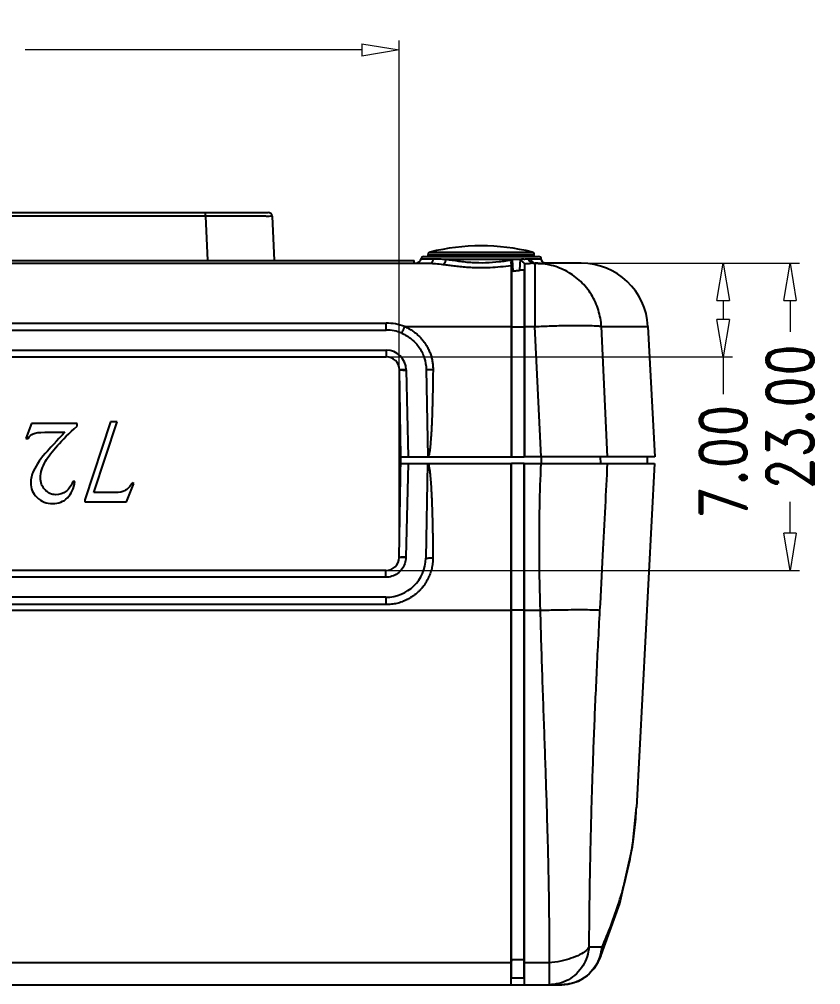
# Model space of a CAD drawing. Header units: millimetres. Extents: x 3559 to 4719, y 1270 to 1649.
# Drawn here: x 4256.2 to 4316.2, y 1577.1 to 1649.3 of the extents above; entities that cross this region are included whole.
import ezdxf

# ---------------------------------------------------------------- set-up
doc = ezdxf.new("R2010")
doc.units = ezdxf.units.MM
doc.layers.get('0').update_dxf_attribs({"linetype": 'CONTINUOUS'})
doc.layers.get('Defpoints').update_dxf_attribs({"linetype": 'CONTINUOUS'})
for name, color, linetype in [('02___PRT_ALL_AXES', 7, 'CONTINUOUS'), ('03___PRT_ALL_CURVES', 7, 'CONTINUOUS'), ('06___PRT_ALL_SURFS', 7, 'CONTINUOUS')]:
    doc.layers.add(name, color=color, linetype=linetype)
doc.layers.add('dim', color=3, linetype='CONTINUOUS', lineweight=9)
doc.styles.add('longtou', font='romand.shx', dxfattribs={"width": 0.8, "bigfont": 'fangsong.shx'})
doc.dimstyles.new('YanXiu', dxfattribs={"dimtxt": 2.5, "dimasz": 2.2, "dimexe": 1, "dimexo": 0, "dimgap": 0.66, "dimtad": 0, "dimzin": 0, "dimdsep": 46, "dimtxsty": 'longtou', "dimblk": 'CLOSEDBLANK', "dimcen": 0, "dimclrd": 3, "dimclre": 3, "dimclrt": 7, "dimadec": 0, "dimazin": 0, "dimtfac": 1, "dimtdec": 4, "dimtofl": 0, "dimtmove": 0, "dimatfit": 3, "dimldrblk": 'CLOSEDBLANK', "dimfxl": 0, "dimtolj": 1, "dimtzin": 0, "dimlwd": 0, "dimlwe": 0, "dimarcsym": 0})

# ---------------------------------------------------------------- blocks, each defined once
blk = doc.blocks.new('_ClosedBlank')
at = {"color": 0, "linetype": 'ByBlock', "lineweight": -2}
for p, q in [((-1, 0.167), (0, 0)), ((-1, 0.167), (-1, -0.167)), ((0, 0), (-1, -0.167))]:
    blk.add_line(p, q, dxfattribs=at)
blk = doc.blocks.new('*D48')
at = {"layer": 'Defpoints', "color": 0}
for p in [(4214.904, 1647.029), (4214.904, 1609.053), (4284.641, 1609.053)]:
    blk.add_point(p, dxfattribs=at)
at = {"layer": 'dim', "color": 3, "lineweight": 5}
for p, q in [((4214.904, 1609.053), (4214.904, 1647.728)), ((4284.641, 1609.053), (4284.641, 1647.728)), ((4217.704, 1647.029), (4243.902, 1647.029)), ((4281.841, 1647.029), (4256.635, 1647.029))]:
    blk.add_line(p, q, dxfattribs=at)
at = {"layer": 'dim', "color": 3, "lineweight": 5, "xscale": 2.8, "yscale": 2.8, "zscale": 2.8, "rotation": 180}
blk.add_blockref('_ClosedBlank', (4214.904, 1647.029), dxfattribs=at)
at = {"layer": 'dim', "color": 3, "lineweight": 5, "xscale": 2.8, "yscale": 2.8, "zscale": 2.8}
blk.add_blockref('_ClosedBlank', (4284.641, 1647.029), dxfattribs=at)
at = {"layer": 'dim', "color": 7, "insert": (4250.269, 1647.029), "char_height": 3.5, "attachment_point": 5, "style": 'longtou'}
blk.add_mtext('69.74', dxfattribs=at)
blk = doc.blocks.new('*D47')
at = {"layer": 'Defpoints', "color": 0}
for p in [(4298.268, 1631.066), (4283.642, 1608.066), (4313.892, 1608.066)]:
    blk.add_point(p, dxfattribs=at)
at = {"layer": 'dim', "color": 3, "lineweight": 5}
for p, q in [((4298.268, 1631.066), (4314.592, 1631.066)), ((4313.892, 1628.266), (4313.892, 1625.932)), ((4313.892, 1610.866), (4313.892, 1613.2)), ((4283.642, 1608.066), (4314.592, 1608.066))]:
    blk.add_line(p, q, dxfattribs=at)
at = {"layer": 'dim', "color": 3, "lineweight": 5, "xscale": 2.8, "yscale": 2.8, "zscale": 2.8}
for p, rotation in [((4313.892, 1631.066), 90), ((4313.892, 1608.066), 270)]:
    blk.add_blockref('_ClosedBlank', p, dxfattribs=dict(at, rotation=rotation))
at = {"layer": 'dim', "color": 7, "insert": (4313.892, 1619.566), "char_height": 3.5, "attachment_point": 5, "rotation": 90, "style": 'longtou'}
blk.add_mtext('23.00', dxfattribs=at)
blk = doc.blocks.new('*D46')
at = {"layer": 'Defpoints', "color": 0}
for p in [(4298.268, 1631.066), (4283.659, 1624.066), (4308.892, 1624.066)]:
    blk.add_point(p, dxfattribs=at)
at = {"layer": 'dim', "color": 3, "lineweight": 5}
for p, q in [((4298.268, 1631.066), (4309.592, 1631.066)), ((4308.892, 1628.266), (4308.892, 1626.866)), ((4283.659, 1624.066), (4309.592, 1624.066)), ((4308.892, 1624.066), (4308.892, 1621.266))]:
    blk.add_line(p, q, dxfattribs=at)
at = {"layer": 'dim', "color": 3, "lineweight": 5, "xscale": 2.8, "yscale": 2.8, "zscale": 2.8}
for p, rotation in [((4308.892, 1631.066), 90), ((4308.892, 1624.066), 270)]:
    blk.add_blockref('_ClosedBlank', p, dxfattribs=dict(at, rotation=rotation))
at = {"layer": 'dim', "color": 7, "insert": (4308.892, 1616.233), "char_height": 3.5, "attachment_point": 5, "rotation": 90, "style": 'longtou'}
blk.add_mtext('7.00', dxfattribs=at)

msp = doc.modelspace()

# ---------------------------------------------------------------- linework, layer by layer
at = {"color": 7, "linetype": 'Continuous'}
for p, q in [((4224.717, 1634.866), (4274.828, 1634.866)), ((4270.133, 1634.579), (4229.413, 1634.579)), ((4270.133, 1634.579), (4270.133, 1634.866)), ((4270.133, 1634.579), (4270.278, 1631.266)), ((4275.128, 1634.579), (4275.273, 1631.266)), ((4286.799, 1631.566), (4286.802, 1631.712)), ((4286.802, 1631.712), (4294.744, 1631.712)), ((4286.954, 1631.903), (4294.592, 1631.903)), ((4294.747, 1631.566), (4294.744, 1631.712)), ((4212.645, 1631.066), (4286.901, 1631.066)), ((4213.785, 1631.266), (4285.761, 1631.266)), ((4285.764, 1631.064), (4285.761, 1631.266)), ((4286.272, 1631.399), (4287.213, 1631.399)), ((4286.469, 1631.566), (4295.076, 1631.566)), ((4288.135, 1631.369), (4293.71, 1631.369)), ((4293.019, 1631.041), (4293.049, 1630.449)), ((4293.023, 1630.904), (4293.023, 1616.566)), ((4293.101, 1631.323), (4293.142, 1630.484)), ((4293.669, 1630.541), (4293.71, 1631.369)), ((4294.023, 1631.027), (4294.023, 1631.032)), ((4294.023, 1631.027), (4294.023, 1616.566)), ((4294.333, 1631.399), (4294.5, 1631.399)), ((4294.645, 1631.066), (4294.826, 1631.066)), ((4294.801, 1631.066), (4294.801, 1626.328)), ((4295.531, 1631.062), (4295.456, 1631.099)), ((4298.268, 1631.066), (4295.522, 1631.066)), ((4293.049, 1630.449), (4293.049, 1616.566)), ((4293.997, 1630.522), (4293.997, 1616.566)), ((4215.887, 1626.585), (4283.659, 1626.585)), ((4283.659, 1626.066), (4283.659, 1626.585)), ((4215.887, 1626.066), (4283.659, 1626.066)), ((4285.053, 1626.328), (4293.023, 1626.328)), ((4293.023, 1626.328), (4293.049, 1626.301)), ((4293.997, 1626.301), (4294.023, 1626.328)), ((4294.023, 1626.328), (4294.801, 1626.328)), ((4295.265, 1616.566), (4294.801, 1626.328)), ((4299.771, 1626.328), (4303.261, 1626.328)), ((4300.234, 1616.566), (4299.771, 1626.328)), ((4303.261, 1626.328), (4303.773, 1616.566)), ((4215.887, 1624.568), (4283.659, 1624.568)), ((4283.659, 1624.568), (4283.659, 1624.066)), ((4215.887, 1624.066), (4283.659, 1624.066)), ((4285.159, 1623.094), (4284.659, 1623.079)), ((4284.773, 1616.566), (4284.659, 1623.083)), ((4285.159, 1623.094), (4285.159, 1623.066)), ((4285.159, 1623.066), (4285.313, 1616.566)), ((4286.658, 1623.133), (4286.773, 1616.566)), ((4284.641, 1609.048), (4284.773, 1616.566)), ((4284.773, 1616.566), (4293.023, 1616.566)), ((4293.049, 1616.566), (4293.997, 1616.566)), ((4303.773, 1616.566), (4294.023, 1616.566)), ((4295.264, 1616.566), (4295.264, 1616.066)), ((4299.687, 1616.566), (4299.695, 1616.066)), ((4303.229, 1616.066), (4303.223, 1616.566)), ((4284.764, 1616.066), (4293.023, 1616.066)), ((4285.304, 1616.066), (4285.142, 1609.069)), ((4286.764, 1616.066), (4286.641, 1608.998)), ((4293.023, 1577.066), (4293.023, 1616.066)), ((4293.996, 1616.066), (4293.049, 1616.066)), ((4293.049, 1605.092), (4293.049, 1616.066)), ((4293.997, 1605.092), (4293.997, 1616.066)), ((4294.023, 1616.066), (4303.747, 1616.066)), ((4294.023, 1577.066), (4294.023, 1616.066)), ((4303.747, 1616.066), (4302.398, 1590.34)), ((4285.141, 1609.038), (4284.641, 1609.053)), ((4285.142, 1609.069), (4285.141, 1609.038)), ((4283.642, 1608.066), (4215.904, 1608.066)), ((4283.642, 1607.564), (4283.642, 1608.066)), ((4283.642, 1607.564), (4215.904, 1607.564)), ((4283.642, 1606.066), (4215.904, 1606.066)), ((4283.642, 1606.066), (4283.642, 1605.512)), ((4293.023, 1605.066), (4206.523, 1605.066)), ((4283.642, 1605.512), (4215.904, 1605.512)), ((4293.049, 1605.092), (4293.023, 1605.066)), ((4294.023, 1605.066), (4293.997, 1605.092)), ((4295.186, 1605.066), (4294.023, 1605.066)), ((4298.838, 1579.909), (4299.787, 1579.909)), ((4293.049, 1578.926), (4293.023, 1578.698)), ((4294.023, 1578.698), (4293.997, 1578.926)), ((4299.661, 1579.005), (4299.66, 1579.003)), ((4293.023, 1578.698), (4206.523, 1578.698)), ((4295.854, 1578.698), (4294.023, 1578.698)), ((4295.854, 1578.698), (4295.854, 1577.066)), ((4202.737, 1577.066), (4296.809, 1577.066))]:
    msp.add_line(p, q, dxfattribs=at)
for points in [[(4295.363, 1631.181), (4295.295, 1631.303), (4295.275, 1631.389)], [(4295.576, 1631.048), (4295.577, 1631.048), (4295.567, 1631.05), (4295.528, 1631.062), (4295.451, 1631.102), (4295.363, 1631.181)], [(4295.456, 1631.099), (4295.366, 1631.178), (4295.365, 1631.18)], [(4299.66, 1579.003), (4301.163, 1583.151), (4302.097, 1587.373), (4302.399, 1590.347)], [(4296.809, 1577.066), (4297.257, 1577.1), (4298.053, 1577.336), (4298.737, 1577.761), (4299.234, 1578.273), (4299.544, 1578.76), (4299.661, 1579.005)]]:
    msp.add_lwpolyline(points, dxfattribs=at)
for centre, radius, start, end in [((4274.828, 1634.566), 0.3, 2.50009, 90.00699), ((4290.773, 1616.375), 15.991, 76.18294, 103.81706), ((4287.002, 1631.709), 0.2, 103.81706, 179), ((4294.544, 1631.709), 0.2, 1, 76.18294), ((4285.878, 1631.466), 0.4, 270, 350.40593), ((4286.469, 1631.366), 0.2, 90, 170.40593), ((4294.647, 1627.148), 3.918, 90.03648, 91.89131), ((4294.801, 1626.165), 4.901, 89.71606, 89.99997), ((4294.8, 1626.102), 4.964, 80.41941, 89.70004), ((4295.076, 1631.366), 0.2, 6.58714, 90), ((4298.268, 1626.066), 5, 3, 90), ((4283.661, 1622.693), 3.892, 69.04507, 90.02504), ((4283.659, 1623.066), 3, 67.03045, 90), ((4283.659, 1623.067), 1.5, 1.00349, 89.99756), ((4283.659, 1623.066), 1, 1, 90), ((4283.642, 1609.066), 1, 270, 359), ((4283.641, 1609.066), 3, 270.00078, 358.6967), ((4297.02, 1580.145), 2.877, 336.64008, 357.85193)]:
    msp.add_arc(centre, radius, start, end, dxfattribs=at)
for points, start_tangent, end_tangent in [([(4275.128, 1634.579), (4275.003, 1634.581), (4274.633, 1634.583), (4274.039, 1634.584), (4273.248, 1634.584), (4272.302, 1634.583), (4271.246, 1634.581), (4270.133, 1634.579)], (0.022821, 0.99974), (-0.999997, -0.002607)), ([(4286.901, 1631.066), (4287.044, 1631.109), (4287.156, 1631.228), (4287.213, 1631.399)], (1, 0), (0.132552, 0.991176)), ([(4286.901, 1631.066), (4287.367, 1631.042), (4287.901, 1630.983)], (1, -0.000874), (0.992372, -0.123276)), ([(4287.213, 1631.399), (4287.644, 1631.391), (4288.135, 1631.369)], (1, -0.000179), (0.998823, -0.048511)), ([(4287.901, 1630.983), (4288.008, 1631.052), (4288.093, 1631.19), (4288.135, 1631.369)], (0.971085, 0.238735), (0.097553, 0.99523)), ([(4287.901, 1630.983), (4288.233, 1630.941), (4288.614, 1630.893), (4289.049, 1630.842), (4289.546, 1630.794), (4290.11, 1630.757), (4290.744, 1630.742), (4291.448, 1630.758), (4292.214, 1630.813), (4293.023, 1630.904)], (0.992417, -0.122914), (0.992234, 0.124388)), ([(4288.135, 1631.369), (4289.079, 1631.231), (4290.09, 1631.13), (4291.107, 1631.114), (4292.123, 1631.189), (4293.101, 1631.323)], (0.989558, -0.144134), (0.988807, 0.149199)), ([(4293.019, 1631.041), (4293.027, 1631.122), (4293.055, 1631.217), (4293.101, 1631.323)], (-0.041321, 0.999146), (0.443086, 0.896479)), ([(4293.019, 1631.041), (4293.022, 1630.957), (4293.023, 1630.904)], (0.041321, -0.999146), (0.000008, -1)), ([(4293.696, 1631.372), (4293.827, 1631.388), (4293.936, 1631.392), (4294.027, 1631.376)], (0.998755, -0.049891), (0.996899, -0.078697)), ([(4293.71, 1631.377), (4293.737, 1631.353), (4293.763, 1631.315), (4293.779, 1631.293), (4293.796, 1631.27), (4293.816, 1631.245), (4293.838, 1631.218), (4293.863, 1631.19), (4293.891, 1631.16), (4293.922, 1631.129), (4293.956, 1631.098), (4293.989, 1631.069), (4294.023, 1631.032)], (0.948885, -0.315621), (-0.015292, -0.999883)), ([(4294.023, 1631.027), (4294.21, 1631.045), (4294.374, 1631.057), (4294.518, 1631.064)], (0.994563, 0.104134), (0.999476, 0.032365)), ([(4294.027, 1631.376), (4294.146, 1631.397), (4294.244, 1631.399), (4294.333, 1631.399)], (0.999644, 0.026665), (1, -0.000001)), ([(4294.502, 1631.109), (4294.39, 1631.228), (4294.333, 1631.399)], (-0.846113, 0.533003), (-0.132514, 0.991181)), ([(4294.56, 1631.228), (4294.5, 1631.399)], (-0.520281, 0.853995), (-0.138615, 0.990346)), ([(4294.5, 1631.399), (4294.926, 1631.395)], (1, -0.000018), (0.993967, 0.109683)), ([(4294.645, 1631.066), (4294.502, 1631.109)], (-1, 0), (-0.846113, 0.533003)), ([(4294.677, 1631.109), (4294.56, 1631.228)], (-0.856209, 0.51663), (-0.520281, 0.853995)), ([(4294.826, 1631.066), (4295.262, 1631.054)], (1, -0.000108), (0.999322, 0.036812)), ([(4294.926, 1631.395), (4295.187, 1631.389), (4295.275, 1631.389)], (0.993967, 0.109683), (-0.084469, 0.996426)), ([(4295.262, 1631.054), (4295.535, 1631.037), (4295.63, 1631.037)], (0.999322, 0.036812), (0.542676, 0.839942)), ([(4295.63, 1631.037), (4295.592, 1631.047), (4295.576, 1631.047)], (0.513033, 0.858369), (-0.999903, 0.013901)), ([(4299.771, 1626.328), (4299.549, 1627.563), (4299.024, 1628.711), (4298.23, 1629.69), (4297.216, 1630.437), (4296.049, 1630.906), (4295.626, 1630.997)], (-0.052084, 0.998643), (-0.986073, 0.166312)), ([(4293.142, 1630.484), (4293.074, 1630.47), (4293.049, 1630.449)], (-0.99296, -0.11845), (0.000001, -1)), ([(4293.142, 1630.484), (4293.415, 1630.516), (4293.669, 1630.541)], (0.99296, 0.11845), (0.996123, 0.087973)), ([(4293.997, 1630.522), (4293.965, 1630.536), (4293.882, 1630.544), (4293.772, 1630.546), (4293.669, 1630.541)], (0, 1), (-0.996123, -0.087973)), ([(4284.83, 1625.828), (4284.879, 1625.933), (4284.958, 1626.109), (4285.053, 1626.328)], (0.456369, 0.88979), (0.393707, 0.919236)), ([(4285.053, 1626.328), (4285.195, 1626.263), (4285.335, 1626.191), (4285.471, 1626.114), (4285.603, 1626.031), (4285.732, 1625.942), (4285.856, 1625.847), (4285.977, 1625.747), (4286.092, 1625.641), (4286.203, 1625.531), (4286.308, 1625.415), (4286.409, 1625.296), (4286.504, 1625.171), (4286.593, 1625.043), (4286.676, 1624.911), (4286.754, 1624.775), (4286.825, 1624.636), (4286.89, 1624.494), (4286.948, 1624.349), (4287, 1624.201), (4287.045, 1624.052), (4287.083, 1623.901), (4287.114, 1623.748), (4287.139, 1623.594), (4287.156, 1623.439), (4287.166, 1623.283), (4287.17, 1623.125)], (0.918871, -0.394558), (-0.005456, -0.999985)), ([(4294.801, 1626.328), (4296.013, 1626.377), (4297.152, 1626.408), (4298.151, 1626.419), (4298.949, 1626.408), (4299.5, 1626.377), (4299.771, 1626.328)], (0.99888, 0.047312), (0.904713, -0.426022)), ([(4284.83, 1625.828), (4285.563, 1625.384), (4286.141, 1624.75), (4286.517, 1623.979), (4286.658, 1623.133)], (0.920712, -0.390242), (0.017461, -0.999848)), ([(4284.659, 1623.079), (4284.909, 1623.073), (4285.159, 1623.066)], (0.999997, 0.002278), (0.998745, -0.050093)), ([(4286.659, 1623.118), (4286.792, 1623.113), (4286.97, 1623.11), (4287.17, 1623.112)], (0.997712, -0.067601), (0.999849, 0.017405)), ([(4287.17, 1623.125), (4287.163, 1622.494), (4287.155, 1621.926), (4287.145, 1621.404), (4287.135, 1620.925), (4287.124, 1620.484), (4287.112, 1620.079), (4287.1, 1619.707), (4287.087, 1619.365), (4287.073, 1619.05), (4287.06, 1618.761), (4287.046, 1618.496), (4287.031, 1618.252), (4287.016, 1618.028), (4287.001, 1617.824), (4286.986, 1617.636), (4286.97, 1617.465), (4286.954, 1617.308), (4286.937, 1617.166), (4286.92, 1617.037), (4286.902, 1616.919), (4286.882, 1616.815), (4286.853, 1616.698), (4286.773, 1616.566)], (-0.009368, -0.999956), (-0.521703, -0.853127)), ([(4286.764, 1616.066), (4286.827, 1615.993), (4286.855, 1615.891), (4286.882, 1615.776), (4286.903, 1615.648), (4286.924, 1615.507), (4286.942, 1615.353), (4286.96, 1615.187), (4286.976, 1615.009), (4286.992, 1614.82), (4287.007, 1614.616), (4287.021, 1614.396), (4287.036, 1614.157), (4287.05, 1613.898), (4287.063, 1613.615), (4287.076, 1613.307), (4287.089, 1612.97), (4287.102, 1612.603), (4287.114, 1612.203), (4287.125, 1611.773), (4287.135, 1611.31), (4287.144, 1610.81), (4287.152, 1610.266), (4287.159, 1609.671), (4287.165, 1609.006)], (0.67541, -0.737443), (0.006818, -0.999977)), ([(4295.241, 1616.066), (4295.134, 1612.848), (4295.111, 1609.199), (4295.186, 1605.066)], (-0.04792, -0.998851), (0.028823, -0.999585)), ([(4300.21, 1616.066), (4300.053, 1612.848), (4299.865, 1609.199), (4299.642, 1605.066)], (-0.047323, -0.99888), (-0.05494, -0.99849)), ([(4285.141, 1609.038), (4285.063, 1608.585), (4284.845, 1608.169), (4284.51, 1607.841), (4284.092, 1607.633), (4283.642, 1607.564)], (-0.017688, -0.999844), (-0.999998, -0.002154)), ([(4287.165, 1609.006), (4287.159, 1608.802), (4287.141, 1608.601), (4287.111, 1608.401), (4287.07, 1608.203), (4287.017, 1608.007), (4286.953, 1607.815), (4286.878, 1607.626), (4286.791, 1607.442), (4286.694, 1607.264), (4286.587, 1607.091), (4286.47, 1606.925), (4286.344, 1606.766), (4286.208, 1606.614), (4286.064, 1606.47), (4285.911, 1606.334), (4285.75, 1606.208), (4285.582, 1606.091), (4285.408, 1605.983), (4285.227, 1605.886), (4285.041, 1605.8), (4284.85, 1605.724), (4284.655, 1605.66), (4284.456, 1605.607), (4284.255, 1605.566), (4284.052, 1605.536), (4283.847, 1605.518), (4283.642, 1605.512)], (-0.001382, -0.999999), (-1, -0.000001)), ([(4285.142, 1609.069), (4284.892, 1609.06), (4284.641, 1609.053)], (-0.998127, -0.061178), (-1, 0.000505)), ([(4286.641, 1608.997), (4286.775, 1609.004), (4286.957, 1609.006), (4287.165, 1609.004)], (0.997072, 0.076469), (0.999849, -0.017405)), ([(4299.642, 1605.066), (4299.402, 1605.093), (4298.91, 1605.11), (4298.193, 1605.115), (4297.297, 1605.11), (4296.274, 1605.093), (4295.186, 1605.066)], (-0.958869, 0.283848), (-0.999587, -0.028746)), ([(4295.186, 1605.066), (4295.26, 1602.496), (4295.342, 1599.973), (4295.426, 1597.531), (4295.509, 1595.164), (4295.588, 1592.872), (4295.661, 1590.652), (4295.725, 1588.5), (4295.779, 1586.415), (4295.82, 1584.395), (4295.848, 1582.44), (4295.859, 1580.543), (4295.854, 1578.698)], (0.026849, -0.999639), (-0.005543, -0.999985)), ([(4299.642, 1605.066), (4299.514, 1602.665), (4299.398, 1600.291), (4299.294, 1597.979), (4299.201, 1595.727), (4299.121, 1593.536), (4299.051, 1591.404), (4298.991, 1589.333), (4298.942, 1587.323), (4298.903, 1585.376), (4298.872, 1583.493), (4298.851, 1581.672), (4298.838, 1579.909)], (-0.054931, -0.99849), (-0.005488, -0.999985)), ([(4299.894, 1580.037), (4300.584, 1581.75), (4301.164, 1583.463), (4301.636, 1585.178), (4301.999, 1586.894), (4302.253, 1588.611), (4302.398, 1590.34)], (0.398395, 0.917214), (0.052335, 0.99863)), ([(4298.838, 1579.909), (4298.622, 1579.616), (4298.17, 1579.315), (4297.521, 1579.041), (4296.727, 1578.826), (4295.854, 1578.698)], (-0.323344, -0.946281), (-0.996611, -0.082254)), ([(4298.838, 1579.909), (4298.703, 1579.164), (4298.388, 1578.476), (4297.91, 1577.889), (4297.302, 1577.442), (4296.602, 1577.161), (4295.854, 1577.066)], (-0.052118, -0.998641), (-1, 0)), ([(4299.787, 1579.909), (4299.653, 1579.164), (4299.337, 1578.476), (4298.859, 1577.89), (4298.25, 1577.442), (4297.549, 1577.161), (4296.809, 1577.066)], (-0.052187, -0.998637), (-0.999996, -0.002975)), ([(4299.787, 1579.909), (4299.813, 1579.917), (4299.84, 1579.941), (4299.867, 1579.981), (4299.894, 1580.037)], (1, 0.000003), (0.398396, 0.917214))]:
    msp.add_spline(points, degree=3, dxfattribs=dict(at, start_tangent=start_tangent, end_tangent=end_tangent))
at = {"layer": '02___PRT_ALL_AXES', "color": 7, "linetype": 'Continuous'}
for p, q in [((4286.799, 1631.566), (4286.802, 1631.712)), ((4294.747, 1631.566), (4294.744, 1631.712))]:
    msp.add_line(p, q, dxfattribs=at)
at = {"layer": '03___PRT_ALL_CURVES', "color": 4, "linetype": 'Continuous'}
for p, q in [((4257.105, 1619.066), (4256.694, 1617.937)), ((4260.526, 1619.066), (4257.105, 1619.066)), ((4260.526, 1618.884), (4260.526, 1619.066)), ((4263.039, 1619.187), (4261.104, 1613.364)), ((4261.789, 1613.905), (4263.518, 1619.187)), ((4263.518, 1619.187), (4263.039, 1619.187)), ((4256.694, 1617.937), (4256.857, 1617.937)), ((4258.102, 1618.413), (4259.618, 1618.413)), ((4260.359, 1614.736), (4260.205, 1614.736)), ((4264.216, 1613.2), (4264.773, 1614.589)), ((4264.773, 1614.589), (4264.649, 1614.636)), ((4263.386, 1613.905), (4261.789, 1613.905)), ((4261.104, 1613.364), (4261.104, 1613.2)), ((4261.104, 1613.2), (4264.216, 1613.2))]:
    msp.add_line(p, q, dxfattribs=at)
for points in [[(4258.17, 1616.259), (4258.569, 1616.933), (4259.353, 1617.807), (4260.526, 1618.884)], [(4256.857, 1617.937), (4256.959, 1618.118), (4257.088, 1618.24), (4257.246, 1618.31)], [(4257.246, 1618.31), (4257.4, 1618.378), (4257.687, 1618.413), (4258.102, 1618.413)], [(4259.618, 1618.413), (4259.442, 1618.253), (4259.002, 1617.785), (4258.302, 1617.012)], [(4258.302, 1617.012), (4257.824, 1616.483), (4257.482, 1615.99), (4257.267, 1615.528)], [(4257.786, 1615.017), (4257.786, 1615.41), (4257.914, 1615.826), (4258.17, 1616.259)], [(4257.267, 1615.528), (4257.126, 1615.224), (4257.053, 1614.922), (4257.053, 1614.627)], [(4258.126, 1614.102), (4257.901, 1614.342), (4257.786, 1614.645), (4257.786, 1615.017)], [(4257.053, 1614.627), (4257.053, 1614.208), (4257.212, 1613.844), (4257.529, 1613.537)], [(4260.205, 1614.736), (4260.093, 1614.411), (4259.926, 1614.165), (4259.699, 1613.996)], [(4259.81, 1613.508), (4260.106, 1613.793), (4260.29, 1614.204), (4260.359, 1614.736)], [(4264.649, 1614.636), (4264.503, 1614.359), (4264.31, 1614.156), (4264.071, 1614.021)], [(4258.933, 1613.741), (4258.62, 1613.741), (4258.351, 1613.862), (4258.126, 1614.102)], [(4259.699, 1613.996), (4259.472, 1613.827), (4259.22, 1613.741), (4258.933, 1613.741)], [(4264.071, 1614.021), (4263.934, 1613.944), (4263.707, 1613.905), (4263.386, 1613.905)], [(4257.529, 1613.537), (4257.841, 1613.235), (4258.235, 1613.079), (4258.706, 1613.079)], [(4258.706, 1613.079), (4259.147, 1613.079), (4259.511, 1613.222), (4259.81, 1613.508)]]:
    msp.add_open_spline(points, degree=3, dxfattribs=at)
at = {"layer": '06___PRT_ALL_SURFS', "color": 7, "linetype": 'Continuous'}
for p, q in [((4293.049, 1626.301), (4293.997, 1626.301)), ((4293.997, 1605.092), (4293.049, 1605.092)), ((4293.049, 1577.566), (4293.049, 1605.092)), ((4293.997, 1577.566), (4293.997, 1605.092)), ((4293.997, 1578.926), (4293.049, 1578.926)), ((4293.997, 1577.566), (4293.049, 1577.566))]:
    msp.add_line(p, q, dxfattribs=at)

# ---------------------------------------------------------------- dimensions: what is measured, and where the dimension line sits
at = {"layer": 'dim'}
dim = msp.add_linear_dim(base=(4214.904, 1647.029), p1=(4284.641, 1609.053), p2=(4214.904, 1609.053), dimstyle='YanXiu', override={"dimtxt": 3.5, "dimasz": 2.8, "dimexe": 0.69965, "dimgap": 0.69965}, dxfattribs=at)
dim.commit()
dim.dimension.update_dxf_attribs({"geometry": '*D48', "text_midpoint": (4250.269, 1647.029), "dimtype": 160})
for base, p2, picture, middle in [((4313.892, 1608.066), (4283.642, 1608.066), '*D47', (4313.892, 1619.566)), ((4308.892, 1624.066), (4283.659, 1624.066), '*D46', (4308.892, 1616.233))]:
    dim = msp.add_linear_dim(base=base, p1=(4298.268, 1631.066), p2=p2, angle=90, dimstyle='YanXiu', override={"dimtxt": 3.5, "dimasz": 2.8, "dimexe": 0.69965, "dimgap": 0.69965}, dxfattribs=at)
    dim.commit()
    dim.dimension.update_dxf_attribs({"geometry": picture, "text_midpoint": middle, "dimtype": 160})

doc.saveas('drawing.dxf')
